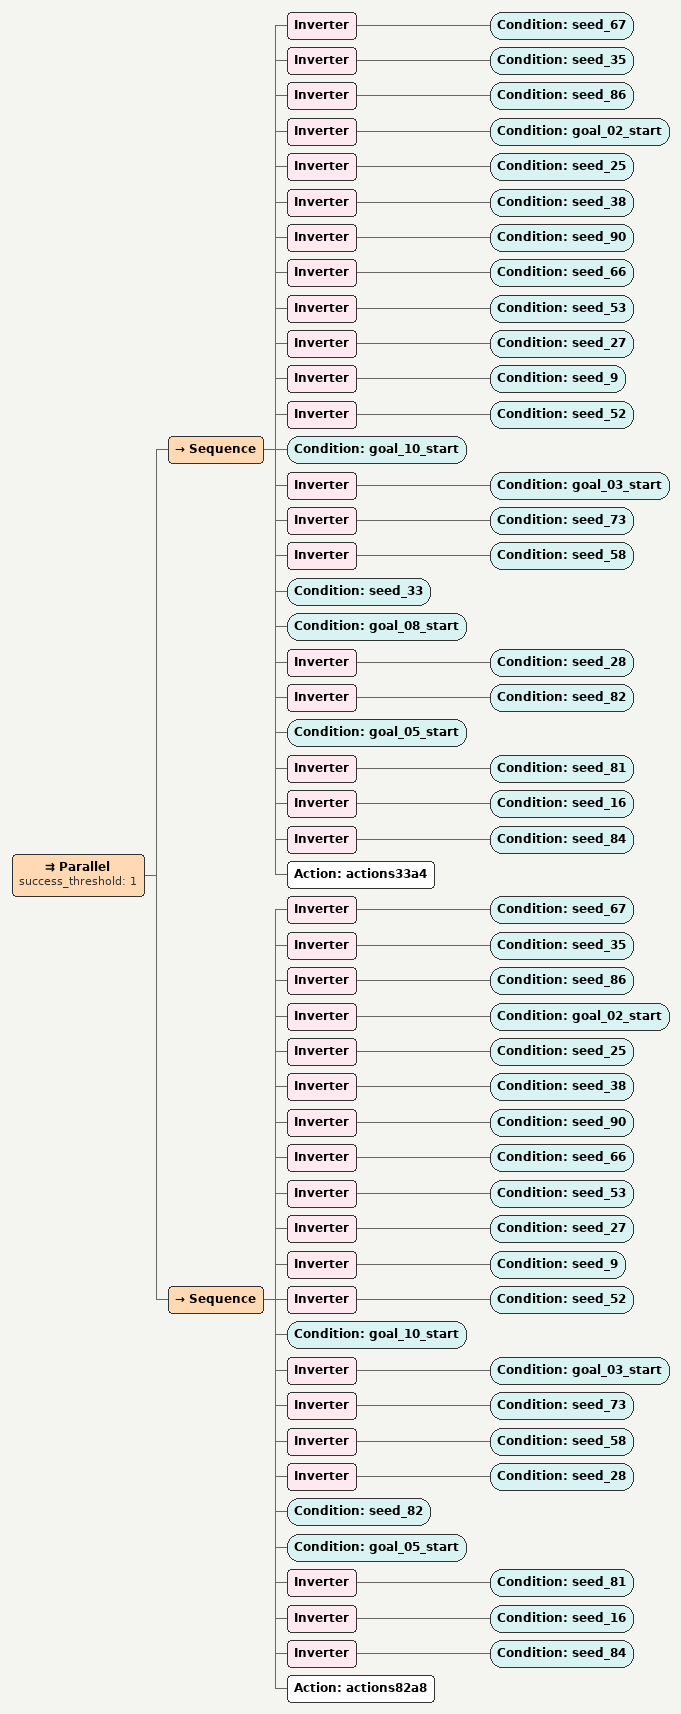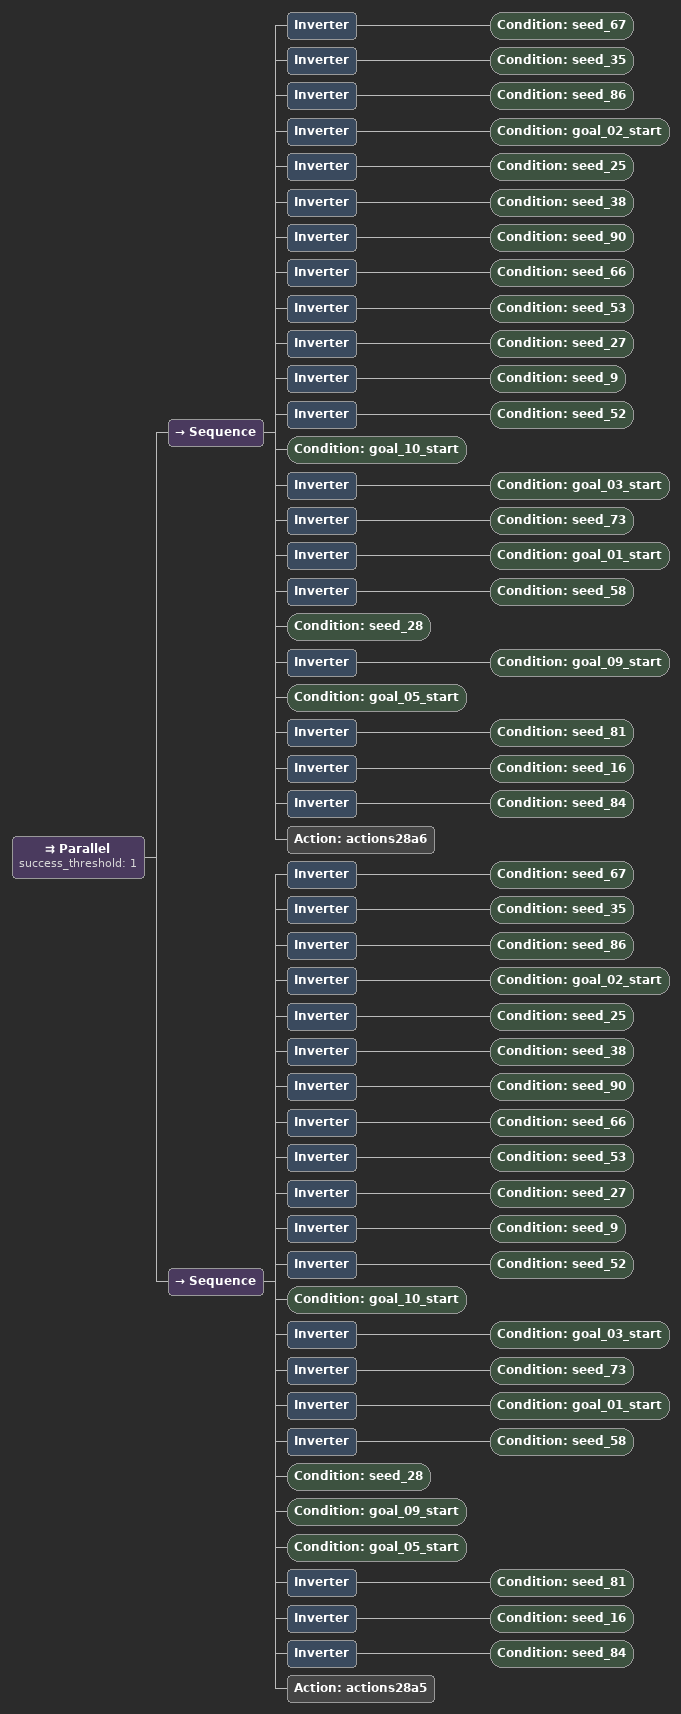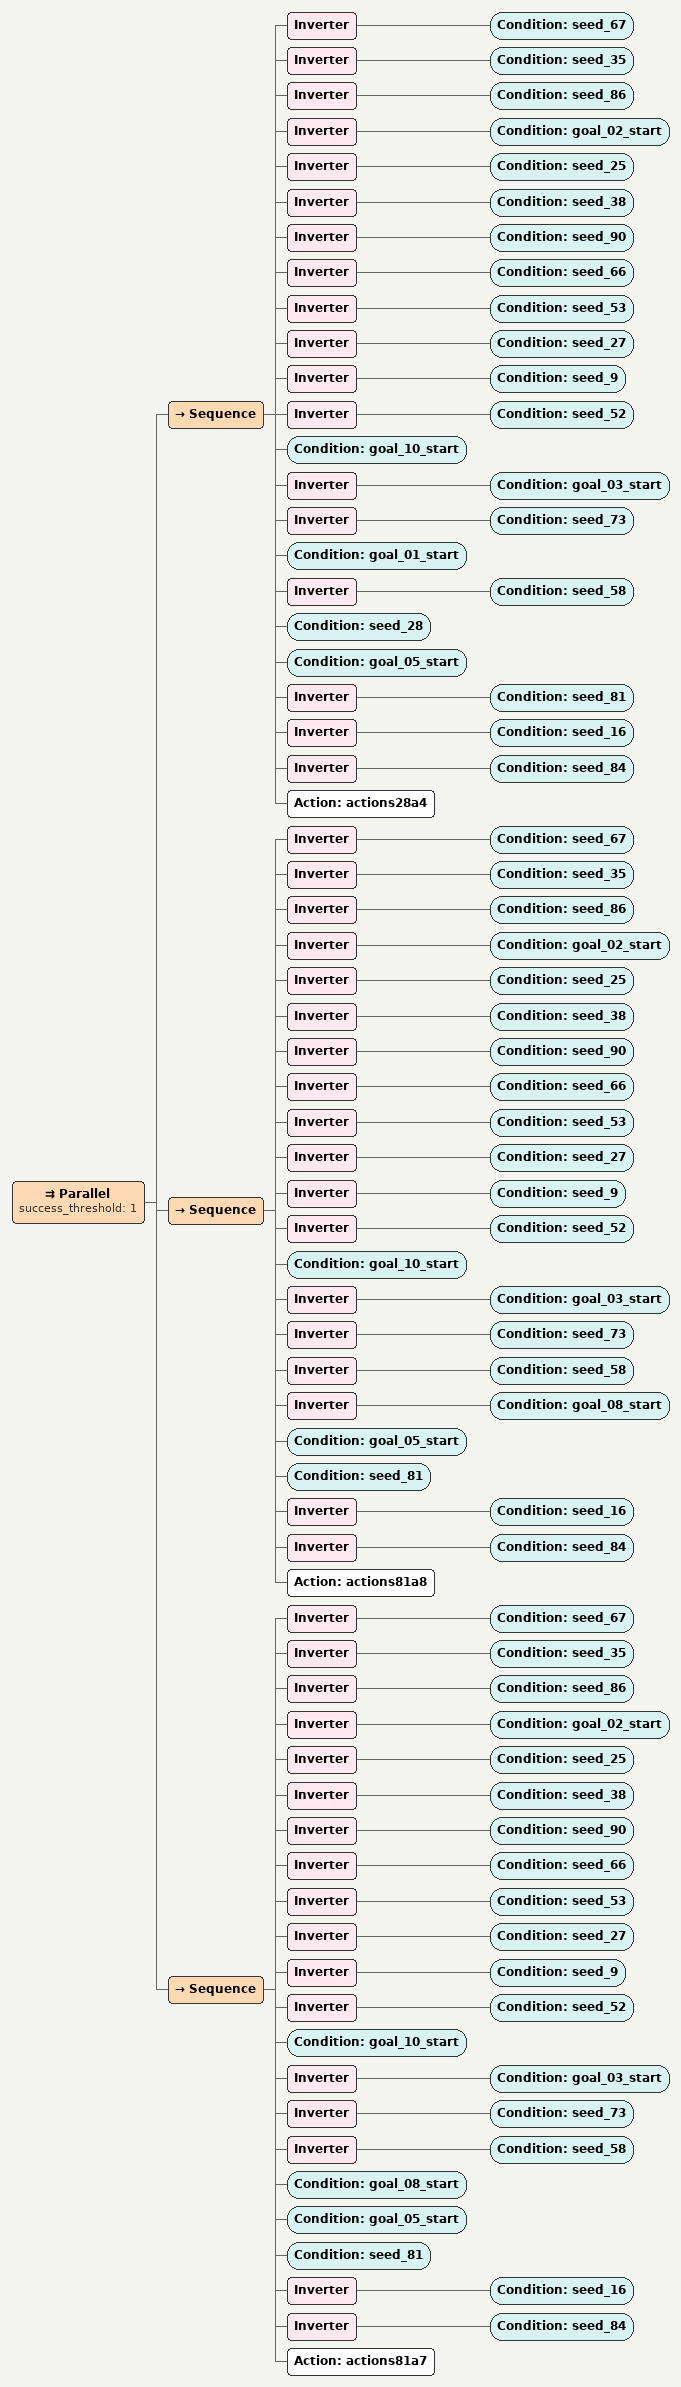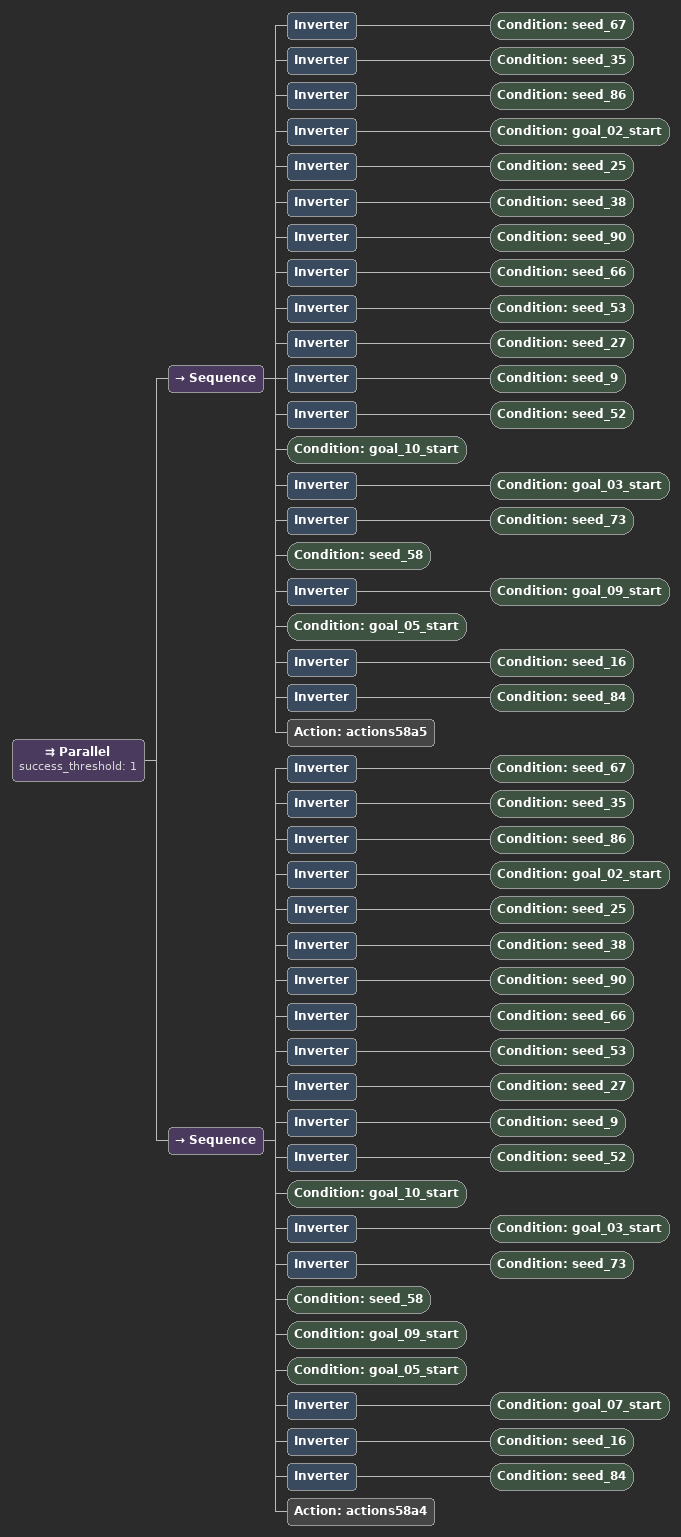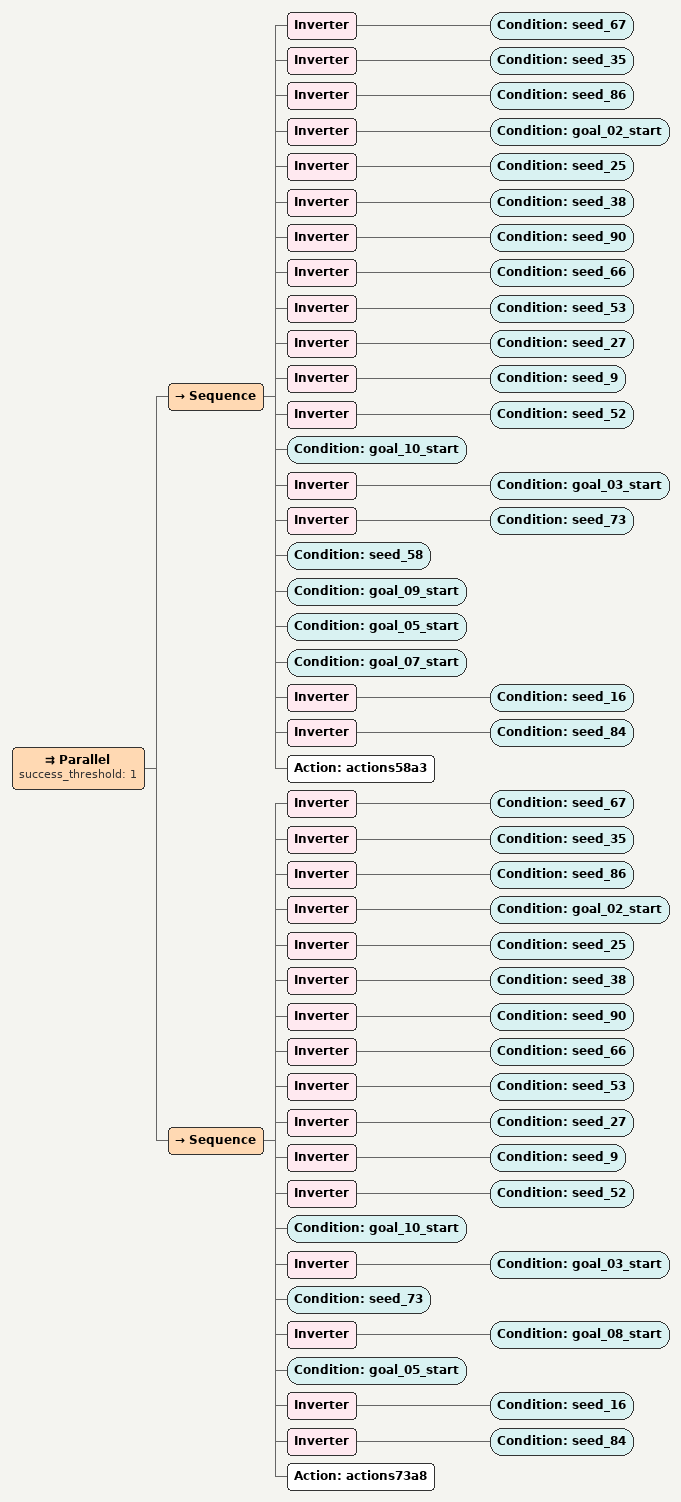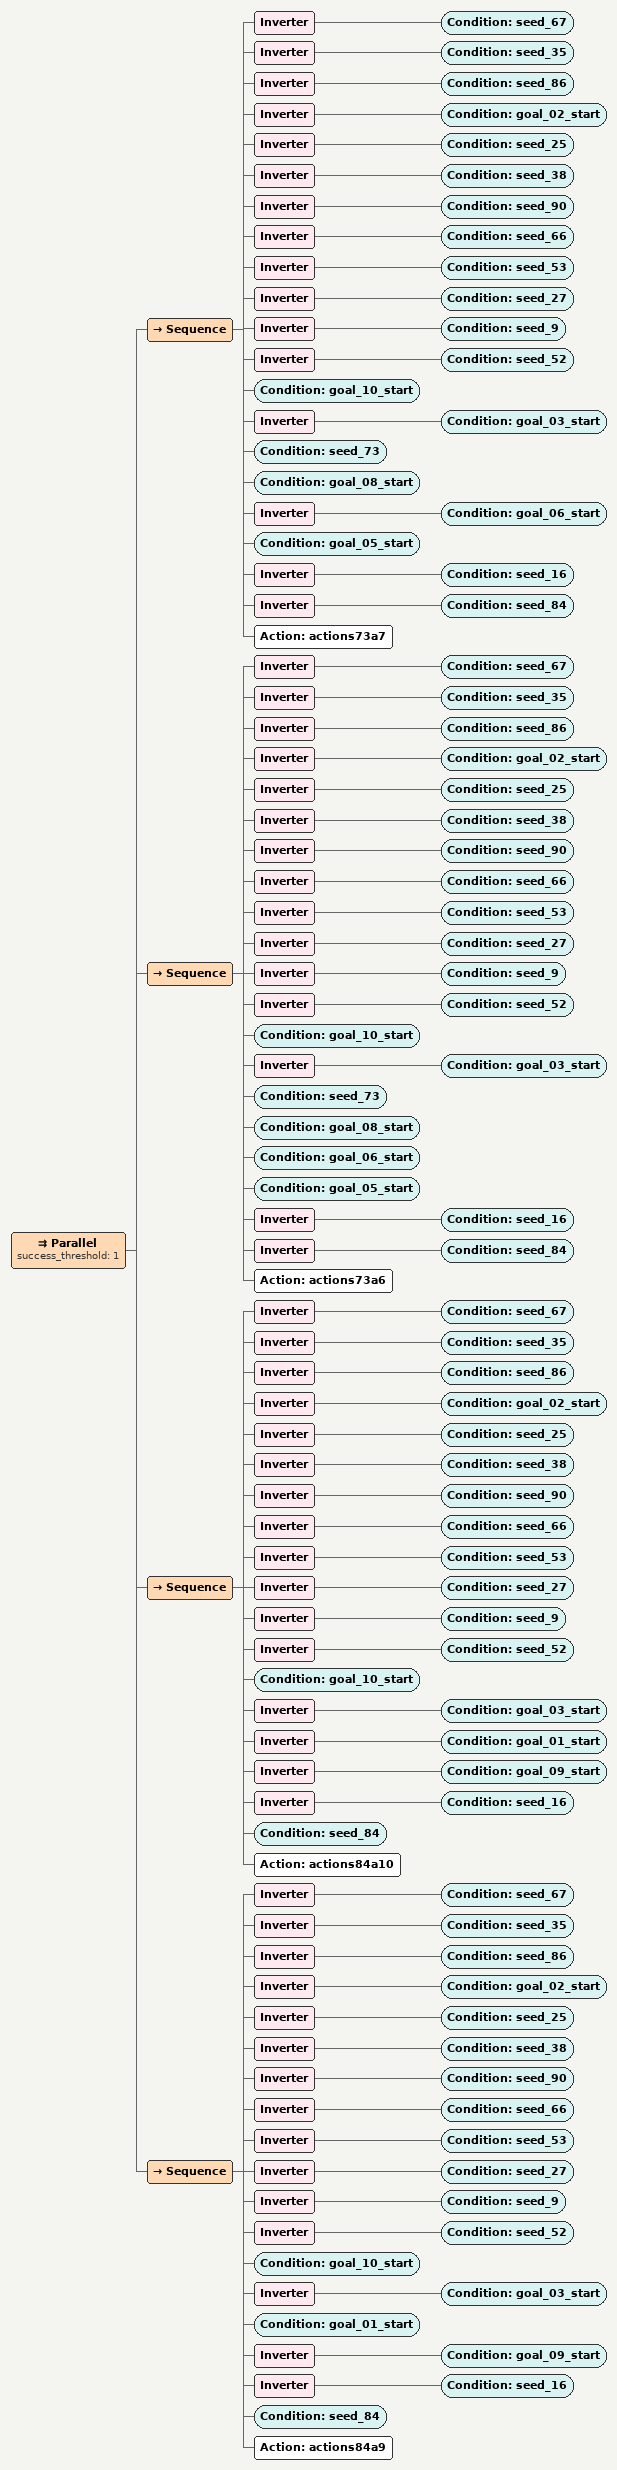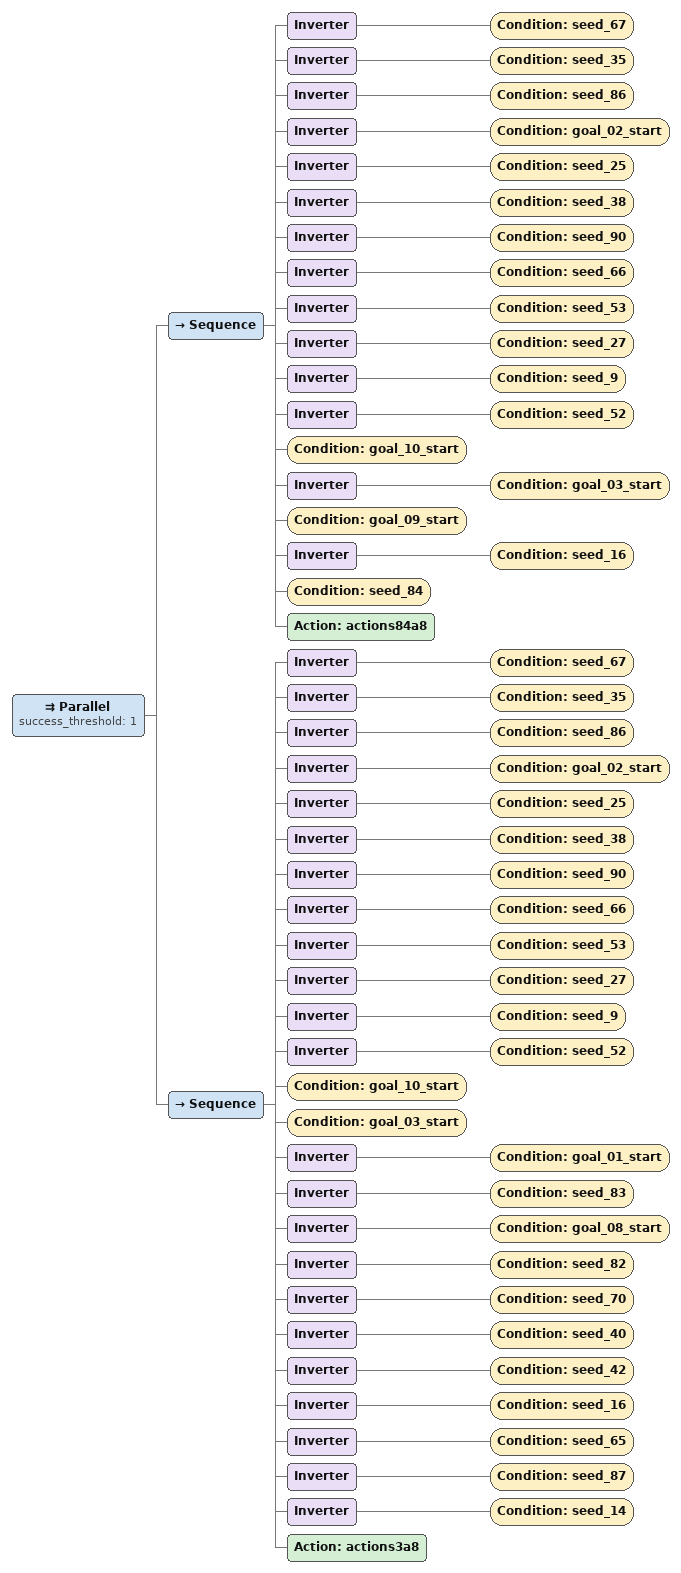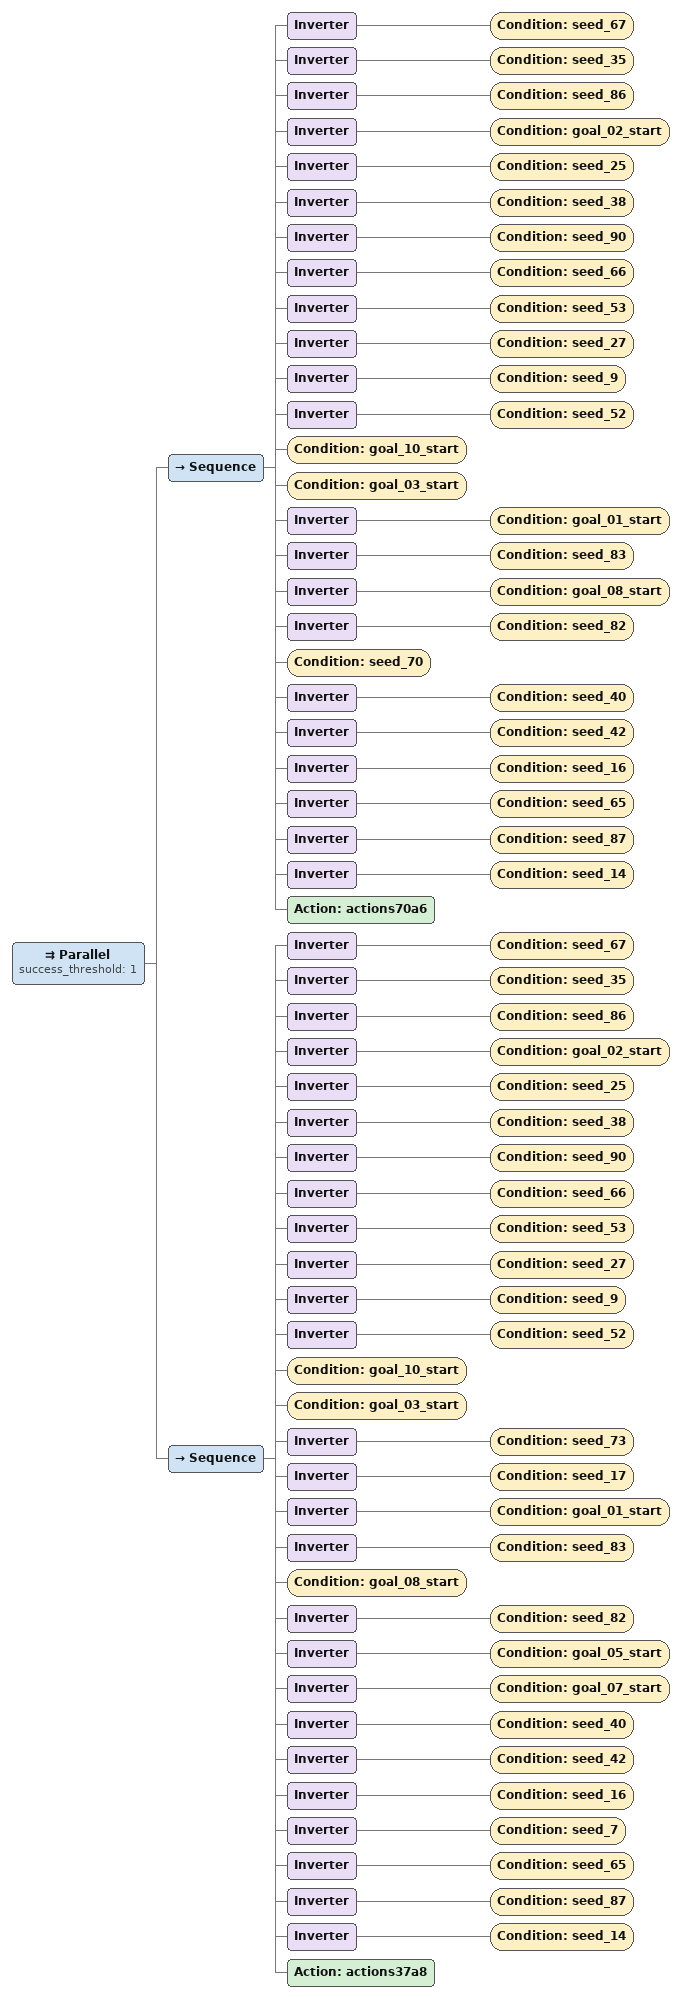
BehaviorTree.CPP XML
<Parallel success_threshold="1">
  <Sequence>
    <Inverter>
      <Condition ID="seed_67"/>
    </Inverter>
    <Inverter>
      <Condition ID="seed_35"/>
    </Inverter>
    <Inverter>
      <Condition ID="seed_86"/>
    </Inverter>
    <Inverter>
      <Condition ID="goal_02_start"/>
    </Inverter>
    <Inverter>
      <Condition ID="seed_25"/>
    </Inverter>
    <Inverter>
      <Condition ID="seed_38"/>
    </Inverter>
    <Inverter>
      <Condition ID="seed_90"/>
    </Inverter>
    <Inverter>
      <Condition ID="seed_66"/>
    </Inverter>
    <Inverter>
      <Condition ID="seed_53"/>
    </Inverter>
    <Inverter>
      <Condition ID="seed_27"/>
    </Inverter>
    <Inverter>
      <Condition ID="seed_9"/>
    </Inverter>
    <Inverter>
      <Condition ID="seed_52"/>
    </Inverter>
    <Condition ID="goal_10_start"/>
    <Inverter>
      <Condition ID="goal_03_start"/>
    </Inverter>
    <Inverter>
      <Condition ID="seed_73"/>
    </Inverter>
    <Inverter>
      <Condition ID="seed_58"/>
    </Inverter>
    <Condition ID="seed_33"/>
    <Condition ID="goal_08_start"/>
    <Inverter>
      <Condition ID="seed_28"/>
    </Inverter>
    <Inverter>
      <Condition ID="seed_82"/>
    </Inverter>
    <Condition ID="goal_05_start"/>
    <Inverter>
      <Condition ID="seed_81"/>
    </Inverter>
    <Inverter>
      <Condition ID="seed_16"/>
    </Inverter>
    <Inverter>
      <Condition ID="seed_84"/>
    </Inverter>
    <Action ID="actions33a4"/>
  </Sequence>
  <Sequence>
    <Inverter>
      <Condition ID="seed_67"/>
    </Inverter>
    <Inverter>
      <Condition ID="seed_35"/>
    </Inverter>
    <Inverter>
      <Condition ID="seed_86"/>
    </Inverter>
    <Inverter>
      <Condition ID="goal_02_start"/>
    </Inverter>
    <Inverter>
      <Condition ID="seed_25"/>
    </Inverter>
    <Inverter>
      <Condition ID="seed_38"/>
    </Inverter>
    <Inverter>
      <Condition ID="seed_90"/>
    </Inverter>
    <Inverter>
      <Condition ID="seed_66"/>
    </Inverter>
    <Inverter>
      <Condition ID="seed_53"/>
    </Inverter>
    <Inverter>
      <Condition ID="seed_27"/>
    </Inverter>
    <Inverter>
      <Condition ID="seed_9"/>
    </Inverter>
    <Inverter>
      <Condition ID="seed_52"/>
    </Inverter>
    <Condition ID="goal_10_start"/>
    <Inverter>
      <Condition ID="goal_03_start"/>
    </Inverter>
    <Inverter>
      <Condition ID="seed_73"/>
    </Inverter>
    <Inverter>
      <Condition ID="seed_58"/>
    </Inverter>
    <Inverter>
      <Condition ID="seed_28"/>
    </Inverter>
    <Condition ID="seed_82"/>
    <Condition ID="goal_05_start"/>
    <Inverter>
      <Condition ID="seed_81"/>
    </Inverter>
    <Inverter>
      <Condition ID="seed_16"/>
    </Inverter>
    <Inverter>
      <Condition ID="seed_84"/>
    </Inverter>
    <Action ID="actions82a8"/>
  </Sequence>
</Parallel>

<Parallel success_threshold="1">
  <Sequence>
    <Inverter>
      <Condition ID="seed_67"/>
    </Inverter>
    <Inverter>
      <Condition ID="seed_35"/>
    </Inverter>
    <Inverter>
      <Condition ID="seed_86"/>
    </Inverter>
    <Inverter>
      <Condition ID="goal_02_start"/>
    </Inverter>
    <Inverter>
      <Condition ID="seed_25"/>
    </Inverter>
    <Inverter>
      <Condition ID="seed_38"/>
    </Inverter>
    <Inverter>
      <Condition ID="seed_90"/>
    </Inverter>
    <Inverter>
      <Condition ID="seed_66"/>
    </Inverter>
    <Inverter>
      <Condition ID="seed_53"/>
    </Inverter>
    <Inverter>
      <Condition ID="seed_27"/>
    </Inverter>
    <Inverter>
      <Condition ID="seed_9"/>
    </Inverter>
    <Inverter>
      <Condition ID="seed_52"/>
    </Inverter>
    <Condition ID="goal_10_start"/>
    <Inverter>
      <Condition ID="goal_03_start"/>
    </Inverter>
    <Inverter>
      <Condition ID="seed_73"/>
    </Inverter>
    <Inverter>
      <Condition ID="goal_01_start"/>
    </Inverter>
    <Inverter>
      <Condition ID="seed_58"/>
    </Inverter>
    <Condition ID="seed_28"/>
    <Inverter>
      <Condition ID="goal_09_start"/>
    </Inverter>
    <Condition ID="goal_05_start"/>
    <Inverter>
      <Condition ID="seed_81"/>
    </Inverter>
    <Inverter>
      <Condition ID="seed_16"/>
    </Inverter>
    <Inverter>
      <Condition ID="seed_84"/>
    </Inverter>
    <Action ID="actions28a6"/>
  </Sequence>
  <Sequence>
    <Inverter>
      <Condition ID="seed_67"/>
    </Inverter>
    <Inverter>
      <Condition ID="seed_35"/>
    </Inverter>
    <Inverter>
      <Condition ID="seed_86"/>
    </Inverter>
    <Inverter>
      <Condition ID="goal_02_start"/>
    </Inverter>
    <Inverter>
      <Condition ID="seed_25"/>
    </Inverter>
    <Inverter>
      <Condition ID="seed_38"/>
    </Inverter>
    <Inverter>
      <Condition ID="seed_90"/>
    </Inverter>
    <Inverter>
      <Condition ID="seed_66"/>
    </Inverter>
    <Inverter>
      <Condition ID="seed_53"/>
    </Inverter>
    <Inverter>
      <Condition ID="seed_27"/>
    </Inverter>
    <Inverter>
      <Condition ID="seed_9"/>
    </Inverter>
    <Inverter>
      <Condition ID="seed_52"/>
    </Inverter>
    <Condition ID="goal_10_start"/>
    <Inverter>
      <Condition ID="goal_03_start"/>
    </Inverter>
    <Inverter>
      <Condition ID="seed_73"/>
    </Inverter>
    <Inverter>
      <Condition ID="goal_01_start"/>
    </Inverter>
    <Inverter>
      <Condition ID="seed_58"/>
    </Inverter>
    <Condition ID="seed_28"/>
    <Condition ID="goal_09_start"/>
    <Condition ID="goal_05_start"/>
    <Inverter>
      <Condition ID="seed_81"/>
    </Inverter>
    <Inverter>
      <Condition ID="seed_16"/>
    </Inverter>
    <Inverter>
      <Condition ID="seed_84"/>
    </Inverter>
    <Action ID="actions28a5"/>
  </Sequence>
</Parallel>

<Parallel success_threshold="1">
  <Sequence>
    <Inverter>
      <Condition ID="seed_67"/>
    </Inverter>
    <Inverter>
      <Condition ID="seed_35"/>
    </Inverter>
    <Inverter>
      <Condition ID="seed_86"/>
    </Inverter>
    <Inverter>
      <Condition ID="goal_02_start"/>
    </Inverter>
    <Inverter>
      <Condition ID="seed_25"/>
    </Inverter>
    <Inverter>
      <Condition ID="seed_38"/>
    </Inverter>
    <Inverter>
      <Condition ID="seed_90"/>
    </Inverter>
    <Inverter>
      <Condition ID="seed_66"/>
    </Inverter>
    <Inverter>
      <Condition ID="seed_53"/>
    </Inverter>
    <Inverter>
      <Condition ID="seed_27"/>
    </Inverter>
    <Inverter>
      <Condition ID="seed_9"/>
    </Inverter>
    <Inverter>
      <Condition ID="seed_52"/>
    </Inverter>
    <Condition ID="goal_10_start"/>
    <Inverter>
      <Condition ID="goal_03_start"/>
    </Inverter>
    <Inverter>
      <Condition ID="seed_73"/>
    </Inverter>
    <Condition ID="goal_01_start"/>
    <Inverter>
      <Condition ID="seed_58"/>
    </Inverter>
    <Condition ID="seed_28"/>
    <Condition ID="goal_05_start"/>
    <Inverter>
      <Condition ID="seed_81"/>
    </Inverter>
    <Inverter>
      <Condition ID="seed_16"/>
    </Inverter>
    <Inverter>
      <Condition ID="seed_84"/>
    </Inverter>
    <Action ID="actions28a4"/>
  </Sequence>
  <Sequence>
    <Inverter>
      <Condition ID="seed_67"/>
    </Inverter>
    <Inverter>
      <Condition ID="seed_35"/>
    </Inverter>
    <Inverter>
      <Condition ID="seed_86"/>
    </Inverter>
    <Inverter>
      <Condition ID="goal_02_start"/>
    </Inverter>
    <Inverter>
      <Condition ID="seed_25"/>
    </Inverter>
    <Inverter>
      <Condition ID="seed_38"/>
    </Inverter>
    <Inverter>
      <Condition ID="seed_90"/>
    </Inverter>
    <Inverter>
      <Condition ID="seed_66"/>
    </Inverter>
    <Inverter>
      <Condition ID="seed_53"/>
    </Inverter>
    <Inverter>
      <Condition ID="seed_27"/>
    </Inverter>
    <Inverter>
      <Condition ID="seed_9"/>
    </Inverter>
    <Inverter>
      <Condition ID="seed_52"/>
    </Inverter>
    <Condition ID="goal_10_start"/>
    <Inverter>
      <Condition ID="goal_03_start"/>
    </Inverter>
    <Inverter>
      <Condition ID="seed_73"/>
    </Inverter>
    <Inverter>
      <Condition ID="seed_58"/>
    </Inverter>
    <Inverter>
      <Condition ID="goal_08_start"/>
    </Inverter>
    <Condition ID="goal_05_start"/>
    <Condition ID="seed_81"/>
    <Inverter>
      <Condition ID="seed_16"/>
    </Inverter>
    <Inverter>
      <Condition ID="seed_84"/>
    </Inverter>
    <Action ID="actions81a8"/>
  </Sequence>
  <Sequence>
    <Inverter>
      <Condition ID="seed_67"/>
    </Inverter>
    <Inverter>
      <Condition ID="seed_35"/>
    </Inverter>
    <Inverter>
      <Condition ID="seed_86"/>
    </Inverter>
    <Inverter>
      <Condition ID="goal_02_start"/>
    </Inverter>
    <Inverter>
      <Condition ID="seed_25"/>
    </Inverter>
    <Inverter>
      <Condition ID="seed_38"/>
    </Inverter>
    <Inverter>
      <Condition ID="seed_90"/>
    </Inverter>
    <Inverter>
      <Condition ID="seed_66"/>
    </Inverter>
    <Inverter>
      <Condition ID="seed_53"/>
    </Inverter>
    <Inverter>
      <Condition ID="seed_27"/>
    </Inverter>
    <Inverter>
      <Condition ID="seed_9"/>
    </Inverter>
    <Inverter>
      <Condition ID="seed_52"/>
    </Inverter>
    <Condition ID="goal_10_start"/>
    <Inverter>
      <Condition ID="goal_03_start"/>
    </Inverter>
    <Inverter>
      <Condition ID="seed_73"/>
    </Inverter>
    <Inverter>
      <Condition ID="seed_58"/>
    </Inverter>
    <Condition ID="goal_08_start"/>
    <Condition ID="goal_05_start"/>
    <Condition ID="seed_81"/>
    <Inverter>
      <Condition ID="seed_16"/>
    </Inverter>
    <Inverter>
      <Condition ID="seed_84"/>
    </Inverter>
    <Action ID="actions81a7"/>
  </Sequence>
</Parallel>

<Parallel success_threshold="1">
  <Sequence>
    <Inverter>
      <Condition ID="seed_67"/>
    </Inverter>
    <Inverter>
      <Condition ID="seed_35"/>
    </Inverter>
    <Inverter>
      <Condition ID="seed_86"/>
    </Inverter>
    <Inverter>
      <Condition ID="goal_02_start"/>
    </Inverter>
    <Inverter>
      <Condition ID="seed_25"/>
    </Inverter>
    <Inverter>
      <Condition ID="seed_38"/>
    </Inverter>
    <Inverter>
      <Condition ID="seed_90"/>
    </Inverter>
    <Inverter>
      <Condition ID="seed_66"/>
    </Inverter>
    <Inverter>
      <Condition ID="seed_53"/>
    </Inverter>
    <Inverter>
      <Condition ID="seed_27"/>
    </Inverter>
    <Inverter>
      <Condition ID="seed_9"/>
    </Inverter>
    <Inverter>
      <Condition ID="seed_52"/>
    </Inverter>
    <Condition ID="goal_10_start"/>
    <Inverter>
      <Condition ID="goal_03_start"/>
    </Inverter>
    <Inverter>
      <Condition ID="seed_73"/>
    </Inverter>
    <Condition ID="seed_58"/>
    <Inverter>
      <Condition ID="goal_09_start"/>
    </Inverter>
    <Condition ID="goal_05_start"/>
    <Inverter>
      <Condition ID="seed_16"/>
    </Inverter>
    <Inverter>
      <Condition ID="seed_84"/>
    </Inverter>
    <Action ID="actions58a5"/>
  </Sequence>
  <Sequence>
    <Inverter>
      <Condition ID="seed_67"/>
    </Inverter>
    <Inverter>
      <Condition ID="seed_35"/>
    </Inverter>
    <Inverter>
      <Condition ID="seed_86"/>
    </Inverter>
    <Inverter>
      <Condition ID="goal_02_start"/>
    </Inverter>
    <Inverter>
      <Condition ID="seed_25"/>
    </Inverter>
    <Inverter>
      <Condition ID="seed_38"/>
    </Inverter>
    <Inverter>
      <Condition ID="seed_90"/>
    </Inverter>
    <Inverter>
      <Condition ID="seed_66"/>
    </Inverter>
    <Inverter>
      <Condition ID="seed_53"/>
    </Inverter>
    <Inverter>
      <Condition ID="seed_27"/>
    </Inverter>
    <Inverter>
      <Condition ID="seed_9"/>
    </Inverter>
    <Inverter>
      <Condition ID="seed_52"/>
    </Inverter>
    <Condition ID="goal_10_start"/>
    <Inverter>
      <Condition ID="goal_03_start"/>
    </Inverter>
    <Inverter>
      <Condition ID="seed_73"/>
    </Inverter>
    <Condition ID="seed_58"/>
    <Condition ID="goal_09_start"/>
    <Condition ID="goal_05_start"/>
    <Inverter>
      <Condition ID="goal_07_start"/>
    </Inverter>
    <Inverter>
      <Condition ID="seed_16"/>
    </Inverter>
    <Inverter>
      <Condition ID="seed_84"/>
    </Inverter>
    <Action ID="actions58a4"/>
  </Sequence>
</Parallel>

<Parallel success_threshold="1">
  <Sequence>
    <Inverter>
      <Condition ID="seed_67"/>
    </Inverter>
    <Inverter>
      <Condition ID="seed_35"/>
    </Inverter>
    <Inverter>
      <Condition ID="seed_86"/>
    </Inverter>
    <Inverter>
      <Condition ID="goal_02_start"/>
    </Inverter>
    <Inverter>
      <Condition ID="seed_25"/>
    </Inverter>
    <Inverter>
      <Condition ID="seed_38"/>
    </Inverter>
    <Inverter>
      <Condition ID="seed_90"/>
    </Inverter>
    <Inverter>
      <Condition ID="seed_66"/>
    </Inverter>
    <Inverter>
      <Condition ID="seed_53"/>
    </Inverter>
    <Inverter>
      <Condition ID="seed_27"/>
    </Inverter>
    <Inverter>
      <Condition ID="seed_9"/>
    </Inverter>
    <Inverter>
      <Condition ID="seed_52"/>
    </Inverter>
    <Condition ID="goal_10_start"/>
    <Inverter>
      <Condition ID="goal_03_start"/>
    </Inverter>
    <Inverter>
      <Condition ID="seed_73"/>
    </Inverter>
    <Condition ID="seed_58"/>
    <Condition ID="goal_09_start"/>
    <Condition ID="goal_05_start"/>
    <Condition ID="goal_07_start"/>
    <Inverter>
      <Condition ID="seed_16"/>
    </Inverter>
    <Inverter>
      <Condition ID="seed_84"/>
    </Inverter>
    <Action ID="actions58a3"/>
  </Sequence>
  <Sequence>
    <Inverter>
      <Condition ID="seed_67"/>
    </Inverter>
    <Inverter>
      <Condition ID="seed_35"/>
    </Inverter>
    <Inverter>
      <Condition ID="seed_86"/>
    </Inverter>
    <Inverter>
      <Condition ID="goal_02_start"/>
    </Inverter>
    <Inverter>
      <Condition ID="seed_25"/>
    </Inverter>
    <Inverter>
      <Condition ID="seed_38"/>
    </Inverter>
    <Inverter>
      <Condition ID="seed_90"/>
    </Inverter>
    <Inverter>
      <Condition ID="seed_66"/>
    </Inverter>
    <Inverter>
      <Condition ID="seed_53"/>
    </Inverter>
    <Inverter>
      <Condition ID="seed_27"/>
    </Inverter>
    <Inverter>
      <Condition ID="seed_9"/>
    </Inverter>
    <Inverter>
      <Condition ID="seed_52"/>
    </Inverter>
    <Condition ID="goal_10_start"/>
    <Inverter>
      <Condition ID="goal_03_start"/>
    </Inverter>
    <Condition ID="seed_73"/>
    <Inverter>
      <Condition ID="goal_08_start"/>
    </Inverter>
    <Condition ID="goal_05_start"/>
    <Inverter>
      <Condition ID="seed_16"/>
    </Inverter>
    <Inverter>
      <Condition ID="seed_84"/>
    </Inverter>
    <Action ID="actions73a8"/>
  </Sequence>
</Parallel>

<Parallel success_threshold="1">
  <Sequence>
    <Inverter>
      <Condition ID="seed_67"/>
    </Inverter>
    <Inverter>
      <Condition ID="seed_35"/>
    </Inverter>
    <Inverter>
      <Condition ID="seed_86"/>
    </Inverter>
    <Inverter>
      <Condition ID="goal_02_start"/>
    </Inverter>
    <Inverter>
      <Condition ID="seed_25"/>
    </Inverter>
    <Inverter>
      <Condition ID="seed_38"/>
    </Inverter>
    <Inverter>
      <Condition ID="seed_90"/>
    </Inverter>
    <Inverter>
      <Condition ID="seed_66"/>
    </Inverter>
    <Inverter>
      <Condition ID="seed_53"/>
    </Inverter>
    <Inverter>
      <Condition ID="seed_27"/>
    </Inverter>
    <Inverter>
      <Condition ID="seed_9"/>
    </Inverter>
    <Inverter>
      <Condition ID="seed_52"/>
    </Inverter>
    <Condition ID="goal_10_start"/>
    <Inverter>
      <Condition ID="goal_03_start"/>
    </Inverter>
    <Condition ID="seed_73"/>
    <Condition ID="goal_08_start"/>
    <Inverter>
      <Condition ID="goal_06_start"/>
    </Inverter>
    <Condition ID="goal_05_start"/>
    <Inverter>
      <Condition ID="seed_16"/>
    </Inverter>
    <Inverter>
      <Condition ID="seed_84"/>
    </Inverter>
    <Action ID="actions73a7"/>
  </Sequence>
  <Sequence>
    <Inverter>
      <Condition ID="seed_67"/>
    </Inverter>
    <Inverter>
      <Condition ID="seed_35"/>
    </Inverter>
    <Inverter>
      <Condition ID="seed_86"/>
    </Inverter>
    <Inverter>
      <Condition ID="goal_02_start"/>
    </Inverter>
    <Inverter>
      <Condition ID="seed_25"/>
    </Inverter>
    <Inverter>
      <Condition ID="seed_38"/>
    </Inverter>
    <Inverter>
      <Condition ID="seed_90"/>
    </Inverter>
    <Inverter>
      <Condition ID="seed_66"/>
    </Inverter>
    <Inverter>
      <Condition ID="seed_53"/>
    </Inverter>
    <Inverter>
      <Condition ID="seed_27"/>
    </Inverter>
    <Inverter>
      <Condition ID="seed_9"/>
    </Inverter>
    <Inverter>
      <Condition ID="seed_52"/>
    </Inverter>
    <Condition ID="goal_10_start"/>
    <Inverter>
      <Condition ID="goal_03_start"/>
    </Inverter>
    <Condition ID="seed_73"/>
    <Condition ID="goal_08_start"/>
    <Condition ID="goal_06_start"/>
    <Condition ID="goal_05_start"/>
    <Inverter>
      <Condition ID="seed_16"/>
    </Inverter>
    <Inverter>
      <Condition ID="seed_84"/>
    </Inverter>
    <Action ID="actions73a6"/>
  </Sequence>
  <Sequence>
    <Inverter>
      <Condition ID="seed_67"/>
    </Inverter>
    <Inverter>
      <Condition ID="seed_35"/>
    </Inverter>
    <Inverter>
      <Condition ID="seed_86"/>
    </Inverter>
    <Inverter>
      <Condition ID="goal_02_start"/>
    </Inverter>
    <Inverter>
      <Condition ID="seed_25"/>
    </Inverter>
    <Inverter>
      <Condition ID="seed_38"/>
    </Inverter>
    <Inverter>
      <Condition ID="seed_90"/>
    </Inverter>
    <Inverter>
      <Condition ID="seed_66"/>
    </Inverter>
    <Inverter>
      <Condition ID="seed_53"/>
    </Inverter>
    <Inverter>
      <Condition ID="seed_27"/>
    </Inverter>
    <Inverter>
      <Condition ID="seed_9"/>
    </Inverter>
    <Inverter>
      <Condition ID="seed_52"/>
    </Inverter>
    <Condition ID="goal_10_start"/>
    <Inverter>
      <Condition ID="goal_03_start"/>
    </Inverter>
    <Inverter>
      <Condition ID="goal_01_start"/>
    </Inverter>
    <Inverter>
      <Condition ID="goal_09_start"/>
    </Inverter>
    <Inverter>
      <Condition ID="seed_16"/>
    </Inverter>
    <Condition ID="seed_84"/>
    <Action ID="actions84a10"/>
  </Sequence>
  <Sequence>
    <Inverter>
      <Condition ID="seed_67"/>
    </Inverter>
    <Inverter>
      <Condition ID="seed_35"/>
    </Inverter>
    <Inverter>
      <Condition ID="seed_86"/>
    </Inverter>
    <Inverter>
      <Condition ID="goal_02_start"/>
    </Inverter>
    <Inverter>
      <Condition ID="seed_25"/>
    </Inverter>
    <Inverter>
      <Condition ID="seed_38"/>
    </Inverter>
    <Inverter>
      <Condition ID="seed_90"/>
    </Inverter>
    <Inverter>
      <Condition ID="seed_66"/>
    </Inverter>
    <Inverter>
      <Condition ID="seed_53"/>
    </Inverter>
    <Inverter>
      <Condition ID="seed_27"/>
    </Inverter>
    <Inverter>
      <Condition ID="seed_9"/>
    </Inverter>
    <Inverter>
      <Condition ID="seed_52"/>
    </Inverter>
    <Condition ID="goal_10_start"/>
    <Inverter>
      <Condition ID="goal_03_start"/>
    </Inverter>
    <Condition ID="goal_01_start"/>
    <Inverter>
      <Condition ID="goal_09_start"/>
    </Inverter>
    <Inverter>
      <Condition ID="seed_16"/>
    </Inverter>
    <Condition ID="seed_84"/>
    <Action ID="actions84a9"/>
  </Sequence>
</Parallel>

<Parallel success_threshold="1">
  <Sequence>
    <Inverter>
      <Condition ID="seed_67"/>
    </Inverter>
    <Inverter>
      <Condition ID="seed_35"/>
    </Inverter>
    <Inverter>
      <Condition ID="seed_86"/>
    </Inverter>
    <Inverter>
      <Condition ID="goal_02_start"/>
    </Inverter>
    <Inverter>
      <Condition ID="seed_25"/>
    </Inverter>
    <Inverter>
      <Condition ID="seed_38"/>
    </Inverter>
    <Inverter>
      <Condition ID="seed_90"/>
    </Inverter>
    <Inverter>
      <Condition ID="seed_66"/>
    </Inverter>
    <Inverter>
      <Condition ID="seed_53"/>
    </Inverter>
    <Inverter>
      <Condition ID="seed_27"/>
    </Inverter>
    <Inverter>
      <Condition ID="seed_9"/>
    </Inverter>
    <Inverter>
      <Condition ID="seed_52"/>
    </Inverter>
    <Condition ID="goal_10_start"/>
    <Inverter>
      <Condition ID="goal_03_start"/>
    </Inverter>
    <Condition ID="goal_09_start"/>
    <Inverter>
      <Condition ID="seed_16"/>
    </Inverter>
    <Condition ID="seed_84"/>
    <Action ID="actions84a8"/>
  </Sequence>
  <Sequence>
    <Inverter>
      <Condition ID="seed_67"/>
    </Inverter>
    <Inverter>
      <Condition ID="seed_35"/>
    </Inverter>
    <Inverter>
      <Condition ID="seed_86"/>
    </Inverter>
    <Inverter>
      <Condition ID="goal_02_start"/>
    </Inverter>
    <Inverter>
      <Condition ID="seed_25"/>
    </Inverter>
    <Inverter>
      <Condition ID="seed_38"/>
    </Inverter>
    <Inverter>
      <Condition ID="seed_90"/>
    </Inverter>
    <Inverter>
      <Condition ID="seed_66"/>
    </Inverter>
    <Inverter>
      <Condition ID="seed_53"/>
    </Inverter>
    <Inverter>
      <Condition ID="seed_27"/>
    </Inverter>
    <Inverter>
      <Condition ID="seed_9"/>
    </Inverter>
    <Inverter>
      <Condition ID="seed_52"/>
    </Inverter>
    <Condition ID="goal_10_start"/>
    <Condition ID="goal_03_start"/>
    <Inverter>
      <Condition ID="goal_01_start"/>
    </Inverter>
    <Inverter>
      <Condition ID="seed_83"/>
    </Inverter>
    <Inverter>
      <Condition ID="goal_08_start"/>
    </Inverter>
    <Inverter>
      <Condition ID="seed_82"/>
    </Inverter>
    <Inverter>
      <Condition ID="seed_70"/>
    </Inverter>
    <Inverter>
      <Condition ID="seed_40"/>
    </Inverter>
    <Inverter>
      <Condition ID="seed_42"/>
    </Inverter>
    <Inverter>
      <Condition ID="seed_16"/>
    </Inverter>
    <Inverter>
      <Condition ID="seed_65"/>
    </Inverter>
    <Inverter>
      <Condition ID="seed_87"/>
    </Inverter>
    <Inverter>
      <Condition ID="seed_14"/>
    </Inverter>
    <Action ID="actions3a8"/>
  </Sequence>
</Parallel>

<Parallel success_threshold="1">
  <Sequence>
    <Inverter>
      <Condition ID="seed_67"/>
    </Inverter>
    <Inverter>
      <Condition ID="seed_35"/>
    </Inverter>
    <Inverter>
      <Condition ID="seed_86"/>
    </Inverter>
    <Inverter>
      <Condition ID="goal_02_start"/>
    </Inverter>
    <Inverter>
      <Condition ID="seed_25"/>
    </Inverter>
    <Inverter>
      <Condition ID="seed_38"/>
    </Inverter>
    <Inverter>
      <Condition ID="seed_90"/>
    </Inverter>
    <Inverter>
      <Condition ID="seed_66"/>
    </Inverter>
    <Inverter>
      <Condition ID="seed_53"/>
    </Inverter>
    <Inverter>
      <Condition ID="seed_27"/>
    </Inverter>
    <Inverter>
      <Condition ID="seed_9"/>
    </Inverter>
    <Inverter>
      <Condition ID="seed_52"/>
    </Inverter>
    <Condition ID="goal_10_start"/>
    <Condition ID="goal_03_start"/>
    <Inverter>
      <Condition ID="goal_01_start"/>
    </Inverter>
    <Inverter>
      <Condition ID="seed_83"/>
    </Inverter>
    <Inverter>
      <Condition ID="goal_08_start"/>
    </Inverter>
    <Inverter>
      <Condition ID="seed_82"/>
    </Inverter>
    <Condition ID="seed_70"/>
    <Inverter>
      <Condition ID="seed_40"/>
    </Inverter>
    <Inverter>
      <Condition ID="seed_42"/>
    </Inverter>
    <Inverter>
      <Condition ID="seed_16"/>
    </Inverter>
    <Inverter>
      <Condition ID="seed_65"/>
    </Inverter>
    <Inverter>
      <Condition ID="seed_87"/>
    </Inverter>
    <Inverter>
      <Condition ID="seed_14"/>
    </Inverter>
    <Action ID="actions70a6"/>
  </Sequence>
  <Sequence>
    <Inverter>
      <Condition ID="seed_67"/>
    </Inverter>
    <Inverter>
      <Condition ID="seed_35"/>
    </Inverter>
    <Inverter>
      <Condition ID="seed_86"/>
    </Inverter>
    <Inverter>
      <Condition ID="goal_02_start"/>
    </Inverter>
    <Inverter>
      <Condition ID="seed_25"/>
    </Inverter>
    <Inverter>
      <Condition ID="seed_38"/>
    </Inverter>
    <Inverter>
      <Condition ID="seed_90"/>
    </Inverter>
    <Inverter>
      <Condition ID="seed_66"/>
    </Inverter>
    <Inverter>
      <Condition ID="seed_53"/>
    </Inverter>
    <Inverter>
      <Condition ID="seed_27"/>
    </Inverter>
    <Inverter>
      <Condition ID="seed_9"/>
    </Inverter>
    <Inverter>
      <Condition ID="seed_52"/>
    </Inverter>
    <Condition ID="goal_10_start"/>
    <Condition ID="goal_03_start"/>
    <Inverter>
      <Condition ID="seed_73"/>
    </Inverter>
    <Inverter>
      <Condition ID="seed_17"/>
    </Inverter>
    <Inverter>
      <Condition ID="goal_01_start"/>
    </Inverter>
    <Inverter>
      <Condition ID="seed_83"/>
    </Inverter>
    <Condition ID="goal_08_start"/>
    <Inverter>
      <Condition ID="seed_82"/>
    </Inverter>
    <Inverter>
      <Condition ID="goal_05_start"/>
    </Inverter>
    <Inverter>
      <Condition ID="goal_07_start"/>
    </Inverter>
    <Inverter>
      <Condition ID="seed_40"/>
    </Inverter>
    <Inverter>
      <Condition ID="seed_42"/>
    </Inverter>
    <Inverter>
      <Condition ID="seed_16"/>
    </Inverter>
    <Inverter>
      <Condition ID="seed_7"/>
    </Inverter>
    <Inverter>
      <Condition ID="seed_65"/>
    </Inverter>
    <Inverter>
      <Condition ID="seed_87"/>
    </Inverter>
    <Inverter>
      <Condition ID="seed_14"/>
    </Inverter>
    <Action ID="actions37a8"/>
  </Sequence>
</Parallel>
